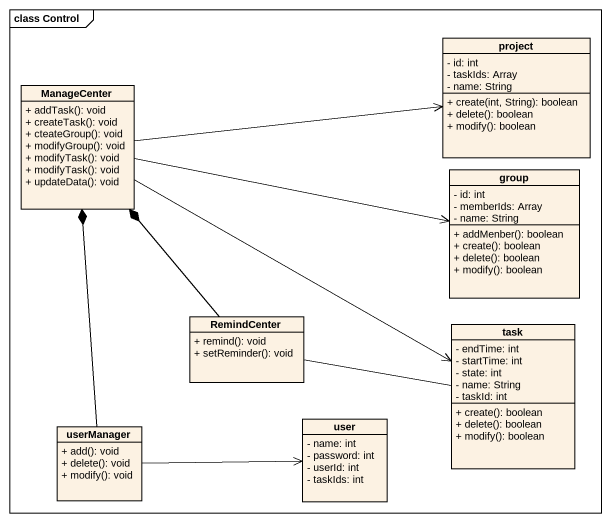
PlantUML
@startuml
mainframe class Control
hide circle
hide empty members
skinparam classAttributeIconSize 0
class project {
  - id: int
  - taskIds: Array
  - name: String
  + create(int, String): boolean
  + delete(): boolean
  + modify(): boolean
}
class ManageCenter {
  + addTask(): void
  + createTask(): void
  + cteateGroup(): void
  + modifyGroup(): void
  + modifyTask(): void
  + modifyTask(): void
  + updateData(): void
}
class "group" as group_ {
  - id: int
  - memberIds: Array
  - name: String
  + addMenber(): boolean
  + create(): boolean
  + delete(): boolean
  + modify(): boolean
}
class RemindCenter {
  + remind(): void
  + setReminder(): void
}
class task {
  - endTime: int
  - startTime: int
  - state: int
  - name: String
  - taskId: int
  + create(): boolean
  + delete(): boolean
  + modify(): boolean
}
class userManager {
  + add(): void
  + delete(): void
  + modify(): void
}
class user {
  - name: int
  - password: int
  - userId: int
  - taskIds: int
}
ManageCenter -right-> project
ManageCenter -right-> group_
ManageCenter -right-> task
RemindCenter -up-* ManageCenter
task -left- RemindCenter
userManager -up-* ManageCenter
userManager -right-> user
@enduml
